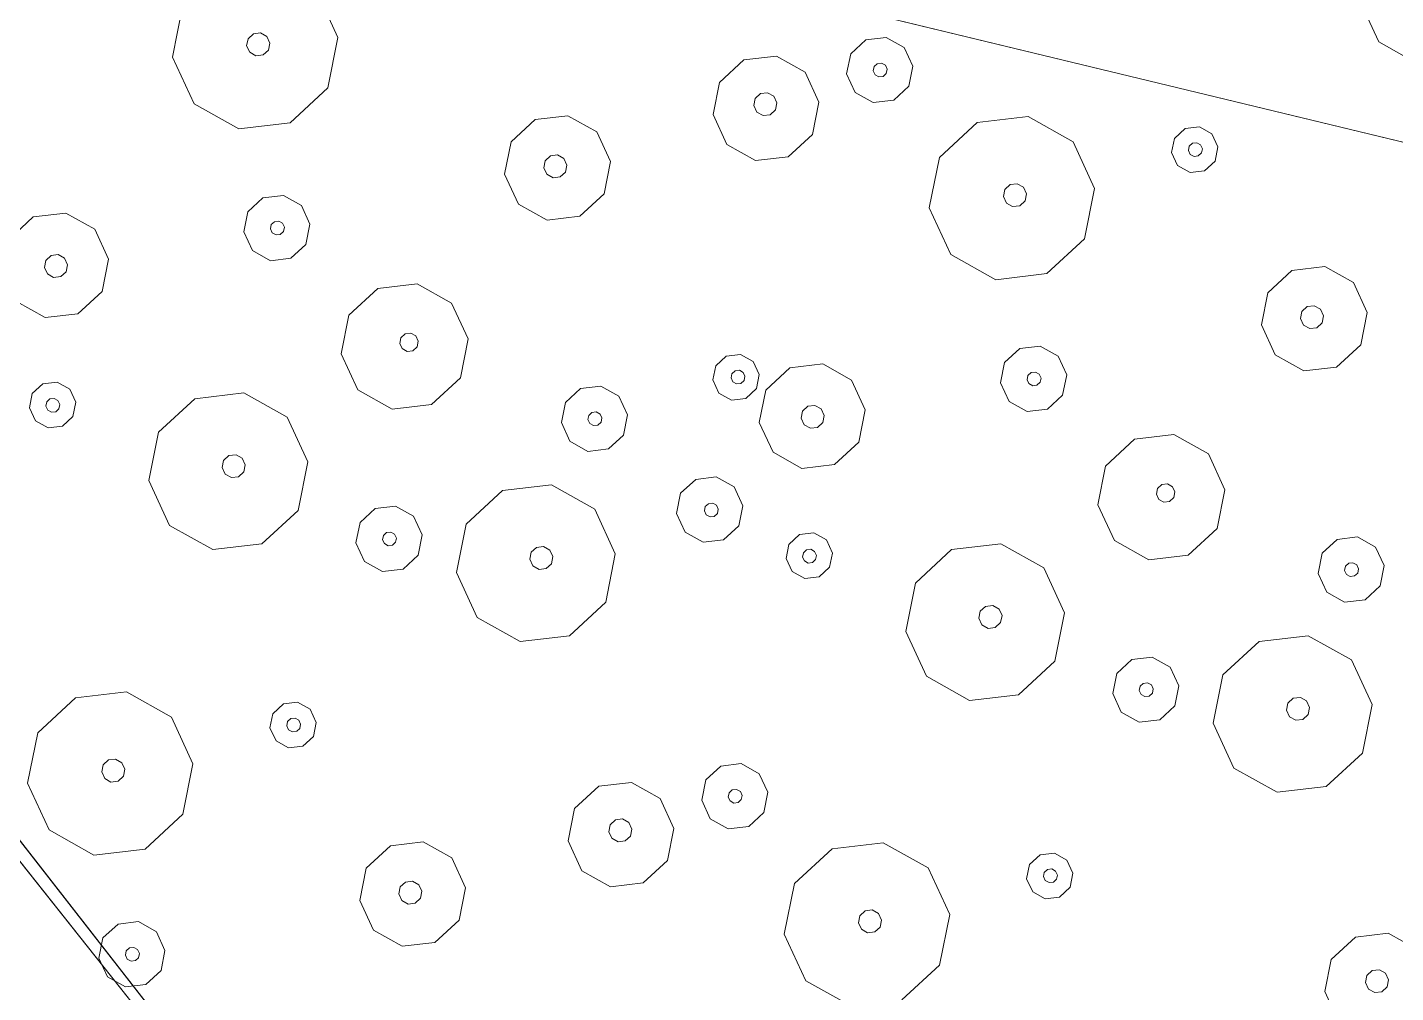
# Model space of a CAD drawing. Header units: metres. Extents: x -2858 to 512, y -1995 to 1252.
# Drawn here: x -535.477 to -532.19, y 370.407 to 372.728 of the extents above; entities that cross this region are included whole.
import ezdxf

# ---------------------------------------------------------------- set-up
doc = ezdxf.new("R2010")
doc.units = ezdxf.units.M
doc.layers.add('Calque commun', color=7, linetype='Continuous')
doc.layers.add('Calque11', color=7, linetype='Continuous')

# ---------------------------------------------------------------- blocks, each defined once
blk = doc.blocks.new('geometrebondepartleger')
at = {"layer": 'Calque11', "color": 7, "linetype": 'Continuous', "lineweight": 9}
blk.add_line((150.3457, 147.4392, 79), (130.1803, 35.9078, 79), dxfattribs=at)
blk = doc.blocks.new('pattern')
at = {"layer": 'Calque commun', "color": 54, "linetype": 'Continuous', "lineweight": 9}
for p, q in [((73.3911, 112.7354), (73.3739, 112.8127)), ((73.4669, 112.7953), (73.4738, 112.8112)), ((73.4707, 112.7784), (73.4669, 112.7953)), ((73.4738, 112.8112), (73.4887, 112.82)), ((73.4887, 112.82), (73.5059, 112.8183)), ((73.5059, 112.8183), (73.5189, 112.8069)), ((73.5227, 112.79), (73.5158, 112.7741)), ((73.5189, 112.8069), (73.5227, 112.79)), ((73.4836, 112.7669), (73.4707, 112.7784)), ((73.5009, 112.7653), (73.4836, 112.7669)), ((73.5158, 112.7741), (73.5009, 112.7653)), ((73.6288, 112.7884), (73.5973, 112.7158)), ((73.4504, 112.6831), (73.3911, 112.7354)), ((73.5973, 112.7158), (73.5292, 112.6756)), ((73.5292, 112.6756), (73.4504, 112.6831)), ((73.0075, 112.3401), (73.1097, 112.4004)), ((73.1097, 112.4004), (73.2278, 112.3892)), ((73.2278, 112.3892), (73.3168, 112.3106)), ((72.9603, 112.2312), (73.0075, 112.3401)), ((73.3168, 112.3106), (73.3426, 112.1948)), ((72.9861, 112.1154), (72.9603, 112.2312)), ((73.1056, 112.217), (73.1124, 112.2329)), ((73.1124, 112.2329), (73.1274, 112.2417)), ((73.1274, 112.2417), (73.1446, 112.24)), ((73.1446, 112.24), (73.1576, 112.2286)), ((73.1093, 112.2001), (73.1056, 112.217)), ((73.1223, 112.1887), (73.1093, 112.2001)), ((73.1613, 112.2117), (73.1544, 112.1958)), ((73.1576, 112.2286), (73.1613, 112.2117)), ((72.739, 112.139), (72.7816, 112.1642)), ((72.7816, 112.1642), (72.8308, 112.1595)), ((73.1395, 112.187), (73.1223, 112.1887)), ((73.1544, 112.1958), (73.1395, 112.187)), ((73.3426, 112.1948), (73.2953, 112.0859)), ((72.7194, 112.0937), (72.739, 112.139)), ((72.8308, 112.1595), (72.8679, 112.1268)), ((72.7857, 112.0981), (72.7946, 112.1034)), ((72.7946, 112.1034), (72.805, 112.1024)), ((72.805, 112.1024), (72.8128, 112.0955)), ((72.8679, 112.1268), (72.8786, 112.0785)), ((73.075, 112.0369), (72.9861, 112.1154)), ((72.7301, 112.0454), (72.7194, 112.0937)), ((72.7816, 112.0886), (72.7857, 112.0981)), ((72.7838, 112.0784), (72.7816, 112.0886)), ((72.7916, 112.0715), (72.7838, 112.0784)), ((72.8019, 112.0706), (72.7916, 112.0715)), ((72.8109, 112.0758), (72.8019, 112.0706)), ((72.815, 112.0854), (72.8109, 112.0758)), ((72.8128, 112.0955), (72.815, 112.0854)), ((72.8786, 112.0785), (72.859, 112.0331)), ((73.2953, 112.0859), (73.1932, 112.0256)), ((73.775, 112.0434), (73.7887, 112.0751)), ((73.7887, 112.0751), (73.8185, 112.0927)), ((73.8185, 112.0927), (73.853, 112.0894)), ((73.853, 112.0894), (73.8789, 112.0665)), ((73.8789, 112.0665), (73.8865, 112.0328)), ((72.7672, 112.0127), (72.7301, 112.0454)), ((72.859, 112.0331), (72.8164, 112.008)), ((73.1932, 112.0256), (73.075, 112.0369)), ((73.7825, 112.0096), (73.775, 112.0434)), ((73.8127, 112.0405), (73.8169, 112.0501)), ((73.815, 112.0304), (73.8127, 112.0405)), ((73.8169, 112.0501), (73.8258, 112.0553)), ((73.8258, 112.0553), (73.8361, 112.0544)), ((73.8361, 112.0544), (73.8439, 112.0475)), ((73.8462, 112.0373), (73.842, 112.0278)), ((73.8439, 112.0475), (73.8462, 112.0373)), ((73.8865, 112.0328), (73.8727, 112.001)), ((72.8164, 112.008), (72.7672, 112.0127)), ((73.8084, 111.9867), (73.7825, 112.0096)), ((73.8228, 112.0235), (73.815, 112.0304)), ((73.8331, 112.0225), (73.8228, 112.0235)), ((73.842, 112.0278), (73.8331, 112.0225)), ((73.8727, 112.001), (73.8429, 111.9834)), ((73.2833, 111.9641), (73.3259, 111.9892)), ((73.3259, 111.9892), (73.3751, 111.9845)), ((73.3751, 111.9845), (73.4122, 111.9518)), ((73.8429, 111.9834), (73.8084, 111.9867)), ((74.0604, 111.9208), (74.1669, 111.9836)), ((74.1669, 111.9836), (74.2899, 111.9719)), ((73.2637, 111.9187), (73.2833, 111.9641)), ((73.4122, 111.9518), (73.423, 111.9035)), ((73.2744, 111.8705), (73.2637, 111.9187)), ((73.3259, 111.9136), (73.33, 111.9231)), ((73.3281, 111.9035), (73.3259, 111.9136)), ((73.3359, 111.8966), (73.3281, 111.9035)), ((73.33, 111.9231), (73.3389, 111.9284)), ((73.3389, 111.9284), (73.3493, 111.9274)), ((73.3493, 111.9274), (73.3571, 111.9205)), ((73.3593, 111.9104), (73.3552, 111.9009)), ((73.3571, 111.9205), (73.3593, 111.9104)), ((73.423, 111.9035), (73.4033, 111.8582)), ((74.0113, 111.8074), (74.0604, 111.9208)), ((73.3115, 111.8377), (73.2744, 111.8705)), ((73.3463, 111.8956), (73.3359, 111.8966)), ((73.3552, 111.9009), (73.3463, 111.8956)), ((74.3826, 111.8901), (74.4095, 111.7695)), ((73.3607, 111.833), (73.3115, 111.8377)), ((73.4033, 111.8582), (73.3607, 111.833)), ((74.0381, 111.6867), (74.0113, 111.8074)), ((74.1725, 111.7917), (74.1794, 111.8075)), ((74.1794, 111.8075), (74.1943, 111.8163)), ((74.1943, 111.8163), (74.2115, 111.8147)), ((74.2115, 111.8147), (74.2245, 111.8032)), ((74.2245, 111.8032), (74.2282, 111.7863)), ((72.8584, 111.7321), (72.9402, 111.7803)), ((72.9402, 111.7803), (73.0347, 111.7713)), ((73.0347, 111.7713), (73.1058, 111.7085)), ((74.1762, 111.7748), (74.1725, 111.7917)), ((74.1892, 111.7633), (74.1762, 111.7748)), ((74.2213, 111.7705), (74.2064, 111.7617)), ((74.2282, 111.7863), (74.2213, 111.7705)), ((72.3128, 111.7025), (72.3809, 111.7427)), ((72.3809, 111.7427), (72.4597, 111.7352)), ((74.2064, 111.7617), (74.1892, 111.7633)), ((74.4095, 111.7695), (74.3603, 111.656)), ((72.4597, 111.7352), (72.519, 111.6828)), ((72.8206, 111.645), (72.8584, 111.7321)), ((73.1058, 111.7085), (73.1265, 111.6159)), ((72.2813, 111.6299), (72.3128, 111.7025)), ((72.519, 111.6828), (72.5362, 111.6056)), ((73.336, 111.6422), (73.4381, 111.7025)), ((73.4381, 111.7025), (73.5563, 111.6912)), ((73.5563, 111.6912), (73.6452, 111.6127)), ((74.1308, 111.6049), (74.0381, 111.6867)), ((72.3886, 111.6299), (72.4035, 111.6387)), ((72.4035, 111.6387), (72.4207, 111.6371)), ((72.8413, 111.5523), (72.8206, 111.645)), ((72.9369, 111.6336), (72.9424, 111.6463)), ((72.9424, 111.6463), (72.9543, 111.6534)), ((72.9543, 111.6534), (72.9681, 111.652)), ((72.9681, 111.652), (72.9785, 111.6429)), ((72.9785, 111.6429), (72.9815, 111.6294)), ((73.2887, 111.5333), (73.336, 111.6422)), ((74.3603, 111.656), (74.2538, 111.5932)), ((72.2985, 111.5527), (72.2813, 111.6299)), ((72.3817, 111.614), (72.3886, 111.6299)), ((72.3855, 111.5971), (72.3817, 111.614)), ((72.4207, 111.6371), (72.4337, 111.6256)), ((72.4375, 111.6087), (72.4306, 111.5928)), ((72.4337, 111.6256), (72.4375, 111.6087)), ((72.5362, 111.6056), (72.5047, 111.533)), ((72.9399, 111.6201), (72.9369, 111.6336)), ((72.9503, 111.6109), (72.9399, 111.6201)), ((72.964, 111.6096), (72.9503, 111.6109)), ((72.976, 111.6167), (72.964, 111.6096)), ((72.9815, 111.6294), (72.976, 111.6167)), ((73.1265, 111.6159), (73.0887, 111.5288)), ((73.6452, 111.6127), (73.671, 111.4969)), ((72.3985, 111.5857), (72.3855, 111.5971)), ((72.4157, 111.5841), (72.3985, 111.5857)), ((72.4306, 111.5928), (72.4157, 111.5841)), ((74.2538, 111.5932), (74.1308, 111.6049)), ((72.3578, 111.5003), (72.2985, 111.5527)), ((72.9124, 111.4895), (72.8413, 111.5523)), ((73.4409, 111.535), (73.4558, 111.5437)), ((73.4558, 111.5437), (73.473, 111.5421)), ((73.473, 111.5421), (73.486, 111.5307)), ((72.5047, 111.533), (72.4366, 111.4928)), ((73.0887, 111.5288), (73.007, 111.4805)), ((73.3145, 111.4175), (73.2887, 111.5333)), ((73.434, 111.5191), (73.4409, 111.535)), ((73.4378, 111.5022), (73.434, 111.5191)), ((73.4898, 111.5138), (73.4829, 111.4979)), ((73.486, 111.5307), (73.4898, 111.5138)), ((72.4366, 111.4928), (72.3578, 111.5003)), ((73.007, 111.4805), (72.9124, 111.4895)), ((73.4508, 111.4907), (73.4378, 111.5022)), ((73.468, 111.4891), (73.4508, 111.4907)), ((73.4829, 111.4979), (73.468, 111.4891)), ((73.671, 111.4969), (73.6238, 111.388)), ((73.4035, 111.3389), (73.3145, 111.4175)), ((74.1328, 111.3992), (74.1754, 111.4244)), ((74.1754, 111.4244), (74.2246, 111.4197)), ((74.2246, 111.4197), (74.2617, 111.387)), ((71.7836, 111.4054), (71.8094, 111.2896)), ((73.6238, 111.388), (73.5216, 111.3277)), ((74.1132, 111.3539), (74.1328, 111.3992)), ((74.2617, 111.387), (74.2724, 111.3387)), ((74.1239, 111.3056), (74.1132, 111.3539)), ((74.1753, 111.3487), (74.1795, 111.3583)), ((74.1776, 111.3386), (74.1753, 111.3487)), ((74.1795, 111.3583), (74.1884, 111.3635)), ((74.1884, 111.3635), (74.1988, 111.3626)), ((74.1988, 111.3626), (74.2065, 111.3557)), ((74.2088, 111.3456), (74.2047, 111.336)), ((74.2065, 111.3557), (74.2088, 111.3456)), ((73.5216, 111.3277), (73.4035, 111.3389)), ((74.1854, 111.3317), (74.1776, 111.3386)), ((74.1957, 111.3308), (74.1854, 111.3317)), ((74.2047, 111.336), (74.1957, 111.3308)), ((74.2724, 111.3387), (74.2528, 111.2933)), ((74.3479, 111.2889), (74.416, 111.3291)), ((74.416, 111.3291), (74.4948, 111.3216)), ((74.4948, 111.3216), (74.5541, 111.2692)), ((71.8094, 111.2896), (71.7622, 111.1807)), ((72.9063, 111.2648), (72.9489, 111.2899)), ((72.9489, 111.2899), (72.9981, 111.2852)), ((72.9981, 111.2852), (73.0352, 111.2525)), ((74.161, 111.2729), (74.1239, 111.3056)), ((74.2528, 111.2933), (74.2102, 111.2682)), ((74.3164, 111.2163), (74.3479, 111.2889)), ((72.8866, 111.2194), (72.9063, 111.2648)), ((73.0352, 111.2525), (73.0459, 111.2042)), ((74.2102, 111.2682), (74.161, 111.2729)), ((74.5541, 111.2692), (74.5713, 111.192)), ((72.8974, 111.1712), (72.8866, 111.2194)), ((72.9488, 111.2143), (72.9529, 111.2238)), ((72.9511, 111.2042), (72.9488, 111.2143)), ((72.9529, 111.2238), (72.9619, 111.2291)), ((72.9619, 111.2291), (72.9722, 111.2281)), ((72.9722, 111.2281), (72.98, 111.2212)), ((72.9823, 111.2111), (72.9781, 111.2016)), ((72.98, 111.2212), (72.9823, 111.2111)), ((74.3336, 111.1391), (74.3164, 111.2163)), ((74.4094, 111.1989), (74.4163, 111.2148)), ((74.4163, 111.2148), (74.4312, 111.2236)), ((74.4312, 111.2236), (74.4484, 111.222)), ((74.4484, 111.222), (74.4614, 111.2105)), ((72.2555, 111.1699), (72.2854, 111.1875)), ((72.2854, 111.1875), (72.3198, 111.1843)), ((72.3198, 111.1843), (72.3457, 111.1614)), ((72.9589, 111.1973), (72.9511, 111.2042)), ((72.9692, 111.1963), (72.9589, 111.1973)), ((72.9781, 111.2016), (72.9692, 111.1963)), ((73.0459, 111.2042), (73.0262, 111.1589)), ((74.4132, 111.182), (74.4094, 111.1989)), ((74.4261, 111.1706), (74.4132, 111.182)), ((74.4651, 111.1936), (74.4583, 111.1777)), ((74.4614, 111.2105), (74.4651, 111.1936)), ((74.5713, 111.192), (74.5398, 111.1194)), ((72.2418, 111.1382), (72.2555, 111.1699)), ((72.2837, 111.1449), (72.2926, 111.1501)), ((72.2926, 111.1501), (72.303, 111.1492)), ((72.303, 111.1492), (72.3107, 111.1423)), ((72.3457, 111.1614), (72.3533, 111.1276)), ((72.9344, 111.1384), (72.8974, 111.1712)), ((73.0262, 111.1589), (72.9837, 111.1337)), ((73.6006, 111.1312), (73.6304, 111.1488)), ((73.6304, 111.1488), (73.6649, 111.1455)), ((73.6649, 111.1455), (73.6908, 111.1226)), ((74.4434, 111.1689), (74.4261, 111.1706)), ((74.4583, 111.1777), (74.4434, 111.1689)), ((72.2493, 111.1044), (72.2418, 111.1382)), ((72.2796, 111.1353), (72.2837, 111.1449)), ((72.2818, 111.1252), (72.2796, 111.1353)), ((72.2896, 111.1183), (72.2818, 111.1252)), ((72.2999, 111.1173), (72.2896, 111.1183)), ((72.3089, 111.1226), (72.2999, 111.1173)), ((72.313, 111.1322), (72.3089, 111.1226)), ((72.3107, 111.1423), (72.313, 111.1322)), ((72.3533, 111.1276), (72.3395, 111.0958)), ((72.9837, 111.1337), (72.9344, 111.1384)), ((73.5868, 111.0995), (73.6006, 111.1312)), ((73.6908, 111.1226), (73.6983, 111.0888)), ((74.3929, 111.0867), (74.3336, 111.1391)), ((74.5398, 111.1194), (74.4717, 111.0792)), ((72.2752, 111.0815), (72.2493, 111.1044)), ((72.3097, 111.0782), (72.2752, 111.0815)), ((72.3395, 111.0958), (72.3097, 111.0782)), ((73.5944, 111.0657), (73.5868, 111.0995)), ((73.6263, 111.0967), (73.6304, 111.1062)), ((73.6285, 111.0866), (73.6263, 111.0967)), ((73.6363, 111.0797), (73.6285, 111.0866)), ((73.6304, 111.1062), (73.6394, 111.1115)), ((73.6467, 111.0787), (73.6363, 111.0797)), ((73.6394, 111.1115), (73.6497, 111.1105)), ((73.6556, 111.084), (73.6467, 111.0787)), ((73.6497, 111.1105), (73.6575, 111.1037)), ((73.6597, 111.0935), (73.6556, 111.084)), ((73.6575, 111.1037), (73.6597, 111.0935)), ((73.6983, 111.0888), (73.6846, 111.0571)), ((74.4717, 111.0792), (74.3929, 111.0867)), ((72.5273, 111.0156), (72.6337, 111.0784)), ((72.6337, 111.0784), (72.7567, 111.0667)), ((72.7567, 111.0667), (72.8494, 110.9849)), ((73.6203, 111.0428), (73.5944, 111.0657)), ((73.6846, 111.0571), (73.6548, 111.0395)), ((74.7885, 111.0113), (74.8566, 111.0515)), ((74.8566, 111.0515), (74.9353, 111.044)), ((72.4781, 110.9022), (72.5273, 111.0156)), ((73.6548, 111.0395), (73.6203, 111.0428)), ((74.9353, 111.044), (74.9946, 110.9917)), ((72.8494, 110.9849), (72.8763, 110.8643)), ((73.2919, 110.9602), (73.36, 111.0004)), ((73.36, 111.0004), (73.4388, 110.9929)), ((73.4388, 110.9929), (73.4981, 110.9405)), ((74.757, 110.9387), (74.7885, 111.0113)), ((74.9946, 110.9917), (75.0118, 110.9144)), ((73.2604, 110.8876), (73.2919, 110.9602)), ((73.4981, 110.9405), (73.5153, 110.8633)), ((73.6596, 110.8945), (73.7022, 110.9197)), ((73.7022, 110.9197), (73.7514, 110.915)), ((73.7514, 110.915), (73.7885, 110.8823)), ((74.7742, 110.8615), (74.757, 110.9387)), ((74.8574, 110.9229), (74.8643, 110.9388)), ((74.8612, 110.906), (74.8574, 110.9229)), ((74.8643, 110.9388), (74.8792, 110.9475)), ((74.8792, 110.9475), (74.8964, 110.9459)), ((74.8964, 110.9459), (74.9094, 110.9344)), ((74.9132, 110.9176), (74.9063, 110.9017)), ((74.9094, 110.9344), (74.9132, 110.9176)), ((72.505, 110.7815), (72.4781, 110.9022)), ((72.6393, 110.8865), (72.6462, 110.9023)), ((72.6431, 110.8696), (72.6393, 110.8865)), ((72.6462, 110.9023), (72.6611, 110.9111)), ((72.6611, 110.9111), (72.6783, 110.9095)), ((72.6783, 110.9095), (72.6913, 110.898)), ((72.6913, 110.898), (72.695, 110.8811)), ((73.2776, 110.8104), (73.2604, 110.8876)), ((73.3606, 110.8799), (73.3675, 110.8958)), ((73.3675, 110.8958), (73.3824, 110.9046)), ((73.3824, 110.9046), (73.3997, 110.9029)), ((73.3997, 110.9029), (73.4126, 110.8915)), ((73.4126, 110.8915), (73.4164, 110.8746)), ((73.6399, 110.8492), (73.6596, 110.8945)), ((73.7885, 110.8823), (73.7992, 110.834)), ((74.8741, 110.8945), (74.8612, 110.906)), ((74.8914, 110.8929), (74.8741, 110.8945)), ((74.9063, 110.9017), (74.8914, 110.8929)), ((75.0118, 110.9144), (74.9804, 110.8419)), ((72.656, 110.8581), (72.6431, 110.8696)), ((72.6733, 110.8565), (72.656, 110.8581)), ((72.6882, 110.8653), (72.6733, 110.8565)), ((72.695, 110.8811), (72.6882, 110.8653)), ((72.8763, 110.8643), (72.8271, 110.7509)), ((73.3644, 110.863), (73.3606, 110.8799)), ((73.3774, 110.8516), (73.3644, 110.863)), ((73.3946, 110.8499), (73.3774, 110.8516)), ((73.4095, 110.8587), (73.3946, 110.8499)), ((73.4164, 110.8746), (73.4095, 110.8587)), ((73.5153, 110.8633), (73.4838, 110.7907)), ((73.6507, 110.8009), (73.6399, 110.8492)), ((73.7008, 110.847), (73.705, 110.8565)), ((73.705, 110.8565), (73.7139, 110.8618)), ((73.7139, 110.8618), (73.7242, 110.8608)), ((73.7242, 110.8608), (73.732, 110.8539)), ((73.732, 110.8539), (73.7343, 110.8438)), ((74.8335, 110.8092), (74.7742, 110.8615)), ((73.7031, 110.8368), (73.7008, 110.847)), ((73.7109, 110.83), (73.7031, 110.8368)), ((73.7212, 110.829), (73.7109, 110.83)), ((73.7302, 110.8343), (73.7212, 110.829)), ((73.7343, 110.8438), (73.7302, 110.8343)), ((73.7992, 110.834), (73.7795, 110.7886)), ((74.9804, 110.8419), (74.9122, 110.8016)), ((73.3369, 110.758), (73.2776, 110.8104)), ((73.4838, 110.7907), (73.4157, 110.7505)), ((73.6878, 110.7682), (73.6507, 110.8009)), ((73.7795, 110.7886), (73.737, 110.7635)), ((73.95, 110.7437), (74.0522, 110.8041)), ((74.0522, 110.8041), (74.1703, 110.7928)), ((74.1703, 110.7928), (74.2593, 110.7143)), ((74.9122, 110.8016), (74.8335, 110.8092)), ((72.5976, 110.6997), (72.505, 110.7815)), ((72.8271, 110.7509), (72.7207, 110.688)), ((73.4157, 110.7505), (73.3369, 110.758)), ((73.737, 110.7635), (73.6878, 110.7682)), ((73.3982, 110.7137), (73.428, 110.7313)), ((73.428, 110.7313), (73.4625, 110.728)), ((73.4625, 110.728), (73.4884, 110.7051)), ((73.9028, 110.6349), (73.95, 110.7437)), ((72.7207, 110.688), (72.5976, 110.6997)), ((73.3844, 110.6819), (73.3982, 110.7137)), ((73.4201, 110.6816), (73.4242, 110.6911)), ((73.4242, 110.6911), (73.4332, 110.6964)), ((73.4332, 110.6964), (73.4435, 110.6954)), ((73.4435, 110.6954), (73.4513, 110.6885)), ((73.4513, 110.6885), (73.4535, 110.6784)), ((73.4884, 110.7051), (73.4959, 110.6713)), ((74.2593, 110.7143), (74.2851, 110.5984)), ((73.392, 110.6482), (73.3844, 110.6819)), ((73.4223, 110.6714), (73.4201, 110.6816)), ((73.4301, 110.6646), (73.4223, 110.6714)), ((73.4405, 110.6636), (73.4301, 110.6646)), ((73.4494, 110.6689), (73.4405, 110.6636)), ((73.4535, 110.6784), (73.4494, 110.6689)), ((73.4959, 110.6713), (73.4822, 110.6396)), ((73.4179, 110.6253), (73.392, 110.6482)), ((73.4524, 110.622), (73.4179, 110.6253)), ((73.4822, 110.6396), (73.4524, 110.622)), ((73.9286, 110.519), (73.9028, 110.6349)), ((74.0481, 110.6207), (74.055, 110.6365)), ((74.0518, 110.6038), (74.0481, 110.6207)), ((74.055, 110.6365), (74.0699, 110.6453)), ((74.0699, 110.6453), (74.0871, 110.6437)), ((74.0871, 110.6437), (74.1001, 110.6322)), ((74.1001, 110.6322), (74.1038, 110.6153)), ((74.0648, 110.5923), (74.0518, 110.6038)), ((74.082, 110.5907), (74.0648, 110.5923)), ((74.0969, 110.5995), (74.082, 110.5907)), ((74.1038, 110.6153), (74.0969, 110.5995)), ((74.2851, 110.5984), (74.2378, 110.4896)), ((75.382, 110.5736), (75.4245, 110.5988)), ((75.4245, 110.5988), (75.4738, 110.5941)), ((75.4738, 110.5941), (75.5108, 110.5613)), ((73.6815, 110.5427), (73.7241, 110.5678)), ((73.7241, 110.5678), (73.7733, 110.5631)), ((73.7733, 110.5631), (73.8104, 110.5304)), ((75.3623, 110.5283), (75.382, 110.5736)), ((75.5108, 110.5613), (75.5216, 110.5131)), ((73.6619, 110.4973), (73.6815, 110.5427)), ((73.8104, 110.5304), (73.8211, 110.4821)), ((75.373, 110.48), (75.3623, 110.5283)), ((75.4245, 110.5231), (75.4286, 110.5327)), ((75.4268, 110.513), (75.4245, 110.5231)), ((75.4286, 110.5327), (75.4376, 110.5379)), ((75.4376, 110.5379), (75.4479, 110.537)), ((75.4479, 110.537), (75.4557, 110.5301)), ((75.4557, 110.5301), (75.4579, 110.52)), ((72.58, 110.4487), (72.5996, 110.494)), ((72.5996, 110.494), (72.6422, 110.5192)), ((72.6422, 110.5192), (72.6914, 110.5145)), ((72.6914, 110.5145), (72.7285, 110.4818)), ((73.6726, 110.4491), (73.6619, 110.4973)), ((73.7241, 110.4922), (73.7282, 110.5017)), ((73.7263, 110.4821), (73.7241, 110.4922)), ((73.7282, 110.5017), (73.7371, 110.507)), ((73.7371, 110.507), (73.7475, 110.506)), ((73.7475, 110.506), (73.7552, 110.4992)), ((73.7575, 110.489), (73.7534, 110.4795)), ((73.7552, 110.4992), (73.7575, 110.489)), ((74.0175, 110.4405), (73.9286, 110.519)), ((74.2378, 110.4896), (74.1357, 110.4293)), ((74.7312, 110.4788), (74.761, 110.4964)), ((74.761, 110.4964), (74.7955, 110.4931)), ((74.7955, 110.4931), (74.8214, 110.4702)), ((75.4345, 110.5061), (75.4268, 110.513)), ((75.4449, 110.5051), (75.4345, 110.5061)), ((75.4538, 110.5104), (75.4449, 110.5051)), ((75.4579, 110.52), (75.4538, 110.5104)), ((75.5216, 110.5131), (75.5019, 110.4677)), ((72.6463, 110.4531), (72.6553, 110.4584)), ((72.6553, 110.4584), (72.6656, 110.4574)), ((72.6656, 110.4574), (72.6734, 110.4505)), ((72.7285, 110.4818), (72.7393, 110.4335)), ((73.7341, 110.4752), (73.7263, 110.4821)), ((73.7444, 110.4742), (73.7341, 110.4752)), ((73.7534, 110.4795), (73.7444, 110.4742)), ((73.8211, 110.4821), (73.8015, 110.4368)), ((74.7175, 110.447), (74.7312, 110.4788)), ((74.7594, 110.4537), (74.7683, 110.459)), ((74.7683, 110.459), (74.7786, 110.458)), ((74.7786, 110.458), (74.7864, 110.4511)), ((74.8214, 110.4702), (74.8289, 110.4364)), ((75.4101, 110.4473), (75.373, 110.48)), ((75.5019, 110.4677), (75.4593, 110.4426)), ((72.5907, 110.4004), (72.58, 110.4487)), ((72.6422, 110.4436), (72.6463, 110.4531)), ((72.6444, 110.4334), (72.6422, 110.4436)), ((72.6522, 110.4265), (72.6444, 110.4334)), ((72.6626, 110.4256), (72.6522, 110.4265)), ((72.6715, 110.4308), (72.6626, 110.4256)), ((72.6756, 110.4404), (72.6715, 110.4308)), ((72.6734, 110.4505), (72.6756, 110.4404)), ((72.7393, 110.4335), (72.7196, 110.3881)), ((72.8147, 110.3837), (72.8828, 110.4239)), ((72.8828, 110.4239), (72.9616, 110.4164)), ((73.7097, 110.4163), (73.6726, 110.4491)), ((73.8015, 110.4368), (73.7589, 110.4116)), ((74.1357, 110.4293), (74.0175, 110.4405)), ((74.725, 110.4132), (74.7175, 110.447)), ((74.7552, 110.4442), (74.7594, 110.4537)), ((74.7575, 110.434), (74.7552, 110.4442)), ((74.7653, 110.4272), (74.7575, 110.434)), ((74.7756, 110.4262), (74.7653, 110.4272)), ((74.7845, 110.4315), (74.7756, 110.4262)), ((74.7887, 110.441), (74.7845, 110.4315)), ((74.7864, 110.4511), (74.7887, 110.441)), ((74.8289, 110.4364), (74.8152, 110.4047)), ((75.4593, 110.4426), (75.4101, 110.4473)), ((72.6278, 110.3677), (72.5907, 110.4004)), ((72.9616, 110.4164), (73.0209, 110.364)), ((73.7589, 110.4116), (73.7097, 110.4163)), ((74.2258, 110.3677), (74.2684, 110.3929)), ((74.2684, 110.3929), (74.3176, 110.3882)), ((74.7509, 110.3903), (74.725, 110.4132)), ((74.7854, 110.3871), (74.7509, 110.3903)), ((74.8152, 110.4047), (74.7854, 110.3871)), ((72.677, 110.363), (72.6278, 110.3677)), ((72.7196, 110.3881), (72.677, 110.363)), ((72.7832, 110.3111), (72.8147, 110.3837)), ((73.0209, 110.364), (73.0381, 110.2868)), ((74.2062, 110.3224), (74.2258, 110.3677)), ((74.3176, 110.3882), (74.3547, 110.3554)), ((75.0029, 110.3244), (75.1094, 110.3873)), ((75.1094, 110.3873), (75.2324, 110.3756)), ((75.2324, 110.3756), (75.3251, 110.2937)), ((74.2684, 110.3172), (74.2725, 110.3268)), ((74.2725, 110.3268), (74.2814, 110.332)), ((74.2814, 110.332), (74.2918, 110.331)), ((74.2918, 110.331), (74.2996, 110.3242)), ((74.2996, 110.3242), (74.3018, 110.314)), ((74.3547, 110.3554), (74.3655, 110.3072)), ((74.9538, 110.211), (75.0029, 110.3244)), ((72.8004, 110.2339), (72.7832, 110.3111)), ((72.8762, 110.2937), (72.8831, 110.3096)), ((72.88, 110.2768), (72.8762, 110.2937)), ((72.8831, 110.3096), (72.898, 110.3184)), ((72.898, 110.3184), (72.9152, 110.3168)), ((72.9152, 110.3168), (72.9282, 110.3053)), ((72.9282, 110.3053), (72.932, 110.2884)), ((74.2169, 110.2741), (74.2062, 110.3224)), ((74.2706, 110.3071), (74.2684, 110.3172)), ((74.2784, 110.3002), (74.2706, 110.3071)), ((74.2887, 110.2992), (74.2784, 110.3002)), ((74.2977, 110.3045), (74.2887, 110.2992)), ((74.3018, 110.314), (74.2977, 110.3045)), ((74.3655, 110.3072), (74.3458, 110.2618)), ((75.3251, 110.2937), (75.352, 110.1731)), ((72.893, 110.2654), (72.88, 110.2768)), ((72.9102, 110.2637), (72.893, 110.2654)), ((72.9251, 110.2725), (72.9102, 110.2637)), ((72.932, 110.2884), (72.9251, 110.2725)), ((73.0381, 110.2868), (73.0066, 110.2142)), ((74.254, 110.2414), (74.2169, 110.2741)), ((74.3458, 110.2618), (74.3032, 110.2367)), ((72.8597, 110.1815), (72.8004, 110.2339)), ((74.3032, 110.2367), (74.254, 110.2414)), ((73.0066, 110.2142), (72.9385, 110.174)), ((74.9806, 110.0904), (74.9538, 110.211)), ((75.115, 110.1953), (75.1219, 110.2112)), ((75.1187, 110.1784), (75.115, 110.1953)), ((75.1219, 110.2112), (75.1368, 110.22)), ((75.1368, 110.22), (75.154, 110.2183)), ((75.154, 110.2183), (75.167, 110.2069)), ((75.167, 110.2069), (75.1707, 110.19)), ((72.9385, 110.174), (72.8597, 110.1815)), ((73.8009, 110.1357), (73.8827, 110.184)), ((73.8827, 110.184), (73.9772, 110.175)), ((73.9772, 110.175), (74.0483, 110.1122)), ((75.1317, 110.167), (75.1187, 110.1784)), ((75.1489, 110.1653), (75.1317, 110.167)), ((75.1638, 110.1741), (75.1489, 110.1653)), ((75.1707, 110.19), (75.1638, 110.1741)), ((75.352, 110.1731), (75.3028, 110.0597)), ((73.2553, 110.1061), (73.3234, 110.1463)), ((73.3234, 110.1463), (73.4022, 110.1388)), ((73.4022, 110.1388), (73.4615, 110.0865)), ((73.7631, 110.0486), (73.8009, 110.1357)), ((73.2238, 110.0335), (73.2553, 110.1061)), ((74.0483, 110.1122), (74.069, 110.0195)), ((74.2785, 110.0458), (74.3806, 110.1061)), ((74.3806, 110.1061), (74.4988, 110.0949)), ((74.4988, 110.0949), (74.5877, 110.0163)), ((73.4615, 110.0865), (73.4787, 110.0092)), ((75.0733, 110.0086), (74.9806, 110.0904)), ((73.241, 109.9563), (73.2238, 110.0335)), ((73.3242, 110.0177), (73.3311, 110.0336)), ((73.3311, 110.0336), (73.346, 110.0424)), ((73.346, 110.0424), (73.3632, 110.0407)), ((73.3632, 110.0407), (73.3762, 110.0293)), ((73.3762, 110.0293), (73.38, 110.0124)), ((73.7838, 109.956), (73.7631, 110.0486)), ((73.8794, 110.0373), (73.8849, 110.05)), ((73.8824, 110.0238), (73.8794, 110.0373)), ((73.8849, 110.05), (73.8968, 110.057)), ((73.8968, 110.057), (73.9106, 110.0557)), ((73.9106, 110.0557), (73.921, 110.0465)), ((73.924, 110.033), (73.9185, 110.0203)), ((73.921, 110.0465), (73.924, 110.033)), ((74.2312, 109.9369), (74.2785, 110.0458)), ((75.3028, 110.0597), (75.1963, 109.9968)), ((73.328, 110.0008), (73.3242, 110.0177)), ((73.341, 109.9893), (73.328, 110.0008)), ((73.3731, 109.9965), (73.3582, 109.9877)), ((73.38, 110.0124), (73.3731, 109.9965)), ((73.4787, 110.0092), (73.4472, 109.9367)), ((73.8928, 110.0146), (73.8824, 110.0238)), ((73.9065, 110.0133), (73.8928, 110.0146)), ((73.9185, 110.0203), (73.9065, 110.0133)), ((74.069, 110.0195), (74.0312, 109.9324)), ((74.5877, 110.0163), (74.6135, 109.9005)), ((75.1963, 109.9968), (75.0733, 110.0086)), ((73.3582, 109.9877), (73.341, 109.9893)), ((73.3003, 109.904), (73.241, 109.9563)), ((73.4472, 109.9367), (73.3791, 109.8964)), ((73.8549, 109.8931), (73.7838, 109.956)), ((74.0312, 109.9324), (73.9494, 109.8841)), ((74.257, 109.8211), (74.2312, 109.9369)), ((74.3765, 109.9227), (74.3834, 109.9386)), ((74.3834, 109.9386), (74.3983, 109.9474)), ((74.3983, 109.9474), (74.4155, 109.9457)), ((74.4155, 109.9457), (74.4285, 109.9343)), ((74.4285, 109.9343), (74.4323, 109.9174)), ((73.3791, 109.8964), (73.3003, 109.904)), ((74.3803, 109.9058), (74.3765, 109.9227)), ((74.3933, 109.8944), (74.3803, 109.9058)), ((74.4254, 109.9015), (74.4105, 109.8927)), ((74.4323, 109.9174), (74.4254, 109.9015)), ((74.6135, 109.9005), (74.5663, 109.7916)), ((73.9494, 109.8841), (73.8549, 109.8931)), ((74.4105, 109.8927), (74.3933, 109.8944)), ((74.346, 109.7426), (74.257, 109.8211)), ((74.5663, 109.7916), (74.4641, 109.7313)), ((74.4641, 109.7313), (74.346, 109.7426)), ((73.8291, 109.6231), (73.8488, 109.6684)), ((73.8488, 109.6684), (73.8914, 109.6936)), ((73.8914, 109.6936), (73.9406, 109.6889)), ((73.9406, 109.6889), (73.9777, 109.6562)), ((73.8954, 109.6275), (73.9044, 109.6327)), ((73.9044, 109.6327), (73.9147, 109.6318)), ((73.9777, 109.6562), (73.9884, 109.6079)), ((73.8399, 109.5748), (73.8291, 109.6231)), ((73.8913, 109.6179), (73.8954, 109.6275)), ((73.8936, 109.6078), (73.8913, 109.6179)), ((73.9014, 109.6009), (73.8936, 109.6078)), ((73.9117, 109.6), (73.9014, 109.6009)), ((73.9206, 109.6052), (73.9117, 109.6)), ((73.9147, 109.6318), (73.9225, 109.6249)), ((73.9248, 109.6148), (73.9206, 109.6052)), ((73.9225, 109.6249), (73.9248, 109.6148)), ((73.9884, 109.6079), (73.9687, 109.5625)), ((73.8769, 109.5421), (73.8399, 109.5748)), ((73.9262, 109.5374), (73.8769, 109.5421)), ((73.9687, 109.5625), (73.9262, 109.5374)), ((74.5293, 109.5031), (74.5431, 109.5349)), ((74.5431, 109.5349), (74.5729, 109.5525)), ((74.5729, 109.5525), (74.6074, 109.5492)), ((74.6074, 109.5492), (74.6333, 109.5263)), ((74.5369, 109.4693), (74.5293, 109.5031)), ((74.5688, 109.5004), (74.5729, 109.5099)), ((74.5729, 109.5099), (74.5819, 109.5152)), ((74.5819, 109.5152), (74.5922, 109.5142)), ((74.5922, 109.5142), (74.6, 109.5073)), ((74.6, 109.5073), (74.6022, 109.4972)), ((74.6333, 109.5263), (74.6408, 109.4925)), ((73.4698, 109.4192), (73.5762, 109.4821)), ((73.5762, 109.4821), (73.6992, 109.4704)), ((73.6992, 109.4704), (73.7919, 109.3885)), ((74.5628, 109.4464), (74.5369, 109.4693)), ((74.571, 109.4902), (74.5688, 109.5004)), ((74.5788, 109.4833), (74.571, 109.4902)), ((74.5892, 109.4824), (74.5788, 109.4833)), ((74.5981, 109.4876), (74.5892, 109.4824)), ((74.6022, 109.4972), (74.5981, 109.4876)), ((74.6408, 109.4925), (74.6271, 109.4607)), ((74.5973, 109.4431), (74.5628, 109.4464)), ((74.6271, 109.4607), (74.5973, 109.4431)), ((73.4206, 109.3058), (73.4698, 109.4192)), ((74.2344, 109.3638), (74.3025, 109.404)), ((74.3025, 109.404), (74.3813, 109.3965)), ((73.7919, 109.3885), (73.8188, 109.2679)), ((74.3813, 109.3965), (74.4406, 109.3442)), ((74.2029, 109.2912), (74.2344, 109.3638)), ((74.4406, 109.3442), (74.4578, 109.267)), ((73.5818, 109.2901), (73.5887, 109.306)), ((73.5887, 109.306), (73.6036, 109.3148)), ((73.6036, 109.3148), (73.6208, 109.3131)), ((73.6208, 109.3131), (73.6338, 109.3017)), ((74.31, 109.2994), (74.3249, 109.3082)), ((74.3249, 109.3082), (74.3422, 109.3066)), ((74.3422, 109.3066), (74.3551, 109.2951)), ((73.5856, 109.2732), (73.5818, 109.2901)), ((73.5985, 109.2618), (73.5856, 109.2732)), ((73.6375, 109.2848), (73.6307, 109.2689)), ((73.6338, 109.3017), (73.6375, 109.2848)), ((74.2201, 109.214), (74.2029, 109.2912)), ((74.3031, 109.2835), (74.31, 109.2994)), ((74.3069, 109.2667), (74.3031, 109.2835)), ((74.3589, 109.2782), (74.352, 109.2624)), ((74.3551, 109.2951), (74.3589, 109.2782)), ((73.6158, 109.2601), (73.5985, 109.2618)), ((73.6307, 109.2689), (73.6158, 109.2601)), ((73.8188, 109.2679), (73.7696, 109.1545)), ((74.3199, 109.2552), (74.3069, 109.2667)), ((74.3371, 109.2536), (74.3199, 109.2552)), ((74.352, 109.2624), (74.3371, 109.2536)), ((74.2794, 109.1617), (74.2201, 109.214)), ((73.7696, 109.1545), (73.6632, 109.0917)), ((74.3582, 109.1542), (74.2794, 109.1617))]:
    blk.add_line(p, q, dxfattribs=at)
at = {"layer": 'Calque commun', "color": 7, "linetype": 'Continuous', "lineweight": 9}
mesh = blk.add_polyface(dxfattribs=at)
corners = [(70.8497, 113.5412), (53.8349, 19.1692), (74.7282, 106.3237), (76.0435, 113.5984), (74.769, 106.1763), (58.8077, 18.2701), (114.1703, 105.207), (114.1703, 98.5387)]
mesh.append_faces([[corners[k] for k in face] for face in [(3, 4, 6)]], dxfattribs={"vtx0": -1, "vtx1": -1, "color": 7})
mesh.append_faces([[corners[k] for k in face] for face in [(3, 2, 4)]], dxfattribs={"vtx0": -1, "vtx2": -1, "color": 7})
mesh.append_faces([[corners[k] for k in face] for face in [(5, 2, 1)]], dxfattribs={"vtx1": -1, "color": 7})
mesh.append_faces([[corners[k] for k in face] for face in [(0, 1, 2), (3, 0, 2)]], dxfattribs={"vtx1": -1, "vtx2": -1, "color": 7})
mesh.append_faces([[corners[k] for k in face] for face in [(4, 7, 6)]], dxfattribs={"vtx2": -1, "color": 7})

msp = doc.modelspace()

# ---------------------------------------------------------------- block references
at = {"layer": 'Calque commun', "color": 0, "linetype": 'ByBlock', "lineweight": -2, "rotation": 228.1617603435354}
for name, p in [('geometrebondepartleger', (-528.8356, 560.3039)), ('pattern', (-567.2453, 500.4263))]:
    msp.add_blockref(name, p, dxfattribs=at)

doc.saveas('drawing.dxf')
